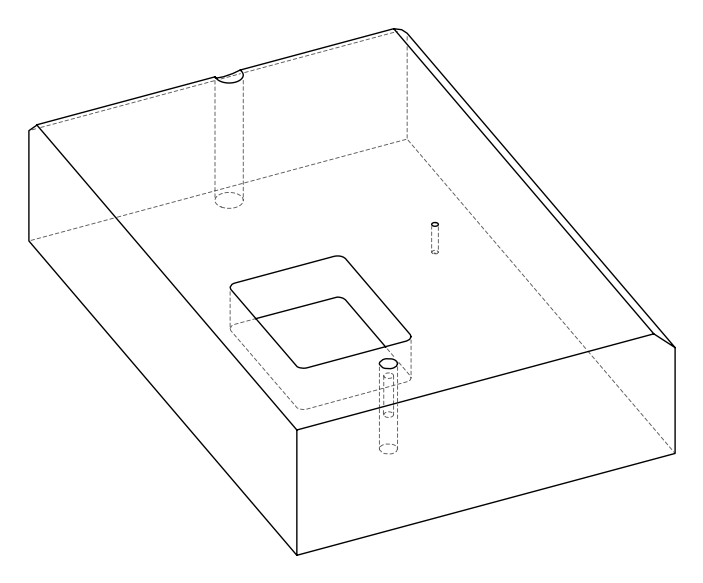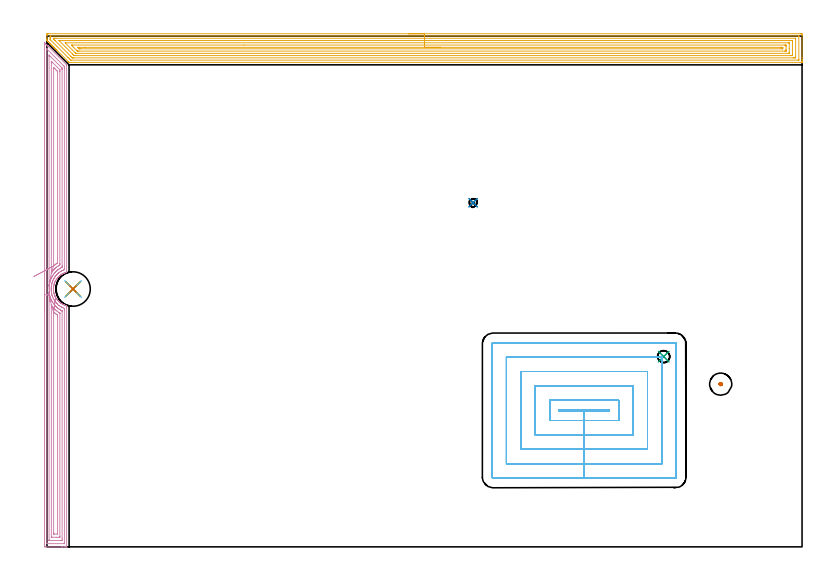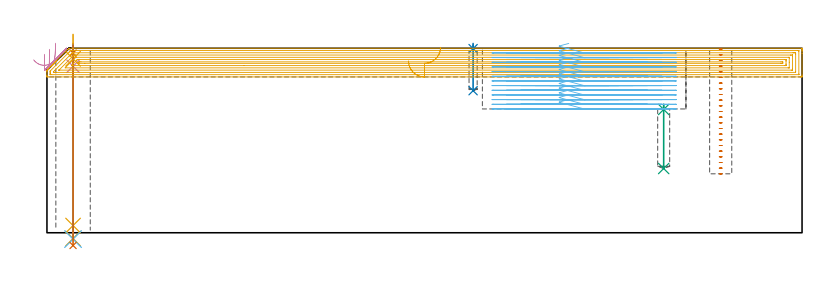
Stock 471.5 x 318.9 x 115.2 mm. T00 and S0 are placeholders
(PLAN: 13 operations, 8 tool changes, 79 min)
(1 SPOT_DRILL | STEP1HOLE | NXT0321_9005460120000 | 0.05 min | 182 mm3)
(2 SPOT_DRILL_1 | STEP1POCKET | NXT0321_9005460120000 | 0.03 min | 0 mm3)
(3 SPOT_DRILL_2 | STEP1POCKET_2 | NXT0321_9005460120000 | 0.04 min | 4148 mm3)
(4 DRILL_BLIND_HOLE_INTO_CENTER | STEP1HOLE | NXT0301_046 | 0.05 min | 359 mm3)
(5 GUN_DRILL_THROUGH_HOLE | STEP1HOLE | UGT0307_006 | 0.6 min | 6794 mm3)
(6 DRILL_TO_ENLARGE_THROUGH_HOLE | STEP1HOLE | NXT0301_102 | 0.49 min | 9089 mm3)
(7 DRILL_TO_ENLARGE_THROUGH_HOLE_1 | STEP1HOLE | UGT0301_052 | 0.5 min | 25328 mm3)
(8 DRILL_BLIND_HOLE_INTO_CENTER_1 | STEP1POCKET | NXT0301_022 | 0.12 min | 513 mm3)
(9 DRILL_BLIND_HOLE_INTO_CENTER_2 | STEP1POCKET_2 | NXT0301_046 | 0.17 min | 1609 mm3)
(10 AREA_MILL | FG_CHAMFER_SURFACE | UGT0205_001 | 12.61 min | 29882 mm3)
(11 AREA_MILL_1 | FG_CHAMFER_SURFACE_1 | UGT0205_001 | 26.35 min | 74317 mm3)
(12 MILL_RECTANGULAR_POCKET | POCKET_RECTANGULAR_STRAIGHT | NXT0201_011 | Follow Part, ap 3, ae 75% | 37.18 min | 459762 mm3)
(13 MILL_BLIND_HOLE_FROM_SOLID_MATERIAL | STEP1POCKET_1 | NXT0201_011 | Spiral | 0.8 min | 11705 mm3)
(TOOL NXT0321_9005460120000 | NC Spot Drill, 142deg, 12mm, Carbide, Uncoated | D12 PA142 FL30 Z2)
(TOOL NXT0301_046 | Carbide Drill 7.5mm [860.1-0750-038A1-MM 2214] | D7.5 PA140 FL53 Z2)
(TOOL UGT0307_006 | Gun Drill 9 mm | D9 PA130 FL24 Z1)
(TOOL NXT0301_102 | Carbide Drill 13.5mm [860.1-1350-108A1-MM 2214] | D13.5 PA140 FL123 Z2)
(TOOL UGT0301_052 | Twist Drill 21.5 mm | D21.5 PA118 FL150 Z2)
(TOOL NXT0301_022 | Carbide Drill 5.1mm [860.1-0510-015A1-MM 2214] | D5.1 PA140 FL28 Z2)
(TOOL UGT0205_001 | Chamfer Mill 20 x 3 x 45 deg. | D20 FL50 Z2)
(TOOL NXT0201_011 | ENDMILL 12mm [2P460-1200-NA 1630] | D12 FL38 Z6)
(OP 1 SPOT_DRILL)
G17 G21 G94 G90
T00 M6
G54
G17 G0 G90 X16.3 Y161. S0 M3
G43 Z125.2 H0
G94 G81 G98 Z112.2 F250. R118.2
G80
M5
M2
(OP 2 SPOT_DRILL_1)
G17 G21 G94 G90
T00 M6
G54
G17 G0 G90 X266.1 Y214.9 S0 M3
G43 Z125.2 H0
G94 G81 G98 Z114.98 F250. R118.2
G80
M5
M2
(OP 3 SPOT_DRILL_2)
G17 G21 G94 G90
T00 M6
G54
G17 G0 G90 X385.1 Y118.8 S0 M3
G43 Z125.2 H0
G94 G81 G98 Z76.977 F250. R80.3
G80
M5
M2
(OP 4 DRILL_BLIND_HOLE_INTO_CENTER)
G17 G21 G94 G90
T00 M6
G54
G17 G0 G90 X16.3 Y161. S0 M3
G43 Z125.2 H1
G94 G81 G98 Z103.95 F250. R117.2
G80
M5
M2
(OP 5 GUN_DRILL_THROUGH_HOLE)
G17 G21 G94 G90
T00 M6
G54
G17 G0 G90 X16.3 Y161. M8
G43 Z125.2 H0
Z123.813
S716 M3
G94 G1 Z108.602 F125. M26
G4 X.084
Z4.5 F250.
G4 X.084
Z-3.598 F125.
G4 X.084
M5
M9
G0 Z123.813
Z125.2
M2
(OP 6 DRILL_TO_ENLARGE_THROUGH_HOLE)
G17 G21 G94 G90
T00 M6
G54
G17 G0 G90 X16.3 Y161. S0 M3
G43 Z125.2 H1
G94 G73 G98 Z-3.957 F250. Q13.24 R117.2
G80
M5
M2
(OP 7 DRILL_TO_ENLARGE_THROUGH_HOLE_1)
G17 G21 G94 G90
T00 M6
G54
G17 G0 G90 X16.3 Y161. S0 M3
G43 Z125.2 H0
G94 G73 G98 Z-7.959 F250. Q20.527 R117.2
G80
M5
M2
(OP 8 DRILL_BLIND_HOLE_INTO_CENTER_1)
G17 G21 G94 G90
T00 M6
G54
G17 G0 G90 X266.1 Y214.9 S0 M3
G43 Z125.2 H1
G94 G81 G98 Z88.7 F250. R117.2
G80
M5
M2
(OP 9 DRILL_BLIND_HOLE_INTO_CENTER_2)
G17 G21 G94 G90
T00 M6
G54
G17 G0 G90 X385.1 Y118.8 S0 M3
G43 Z125.2 H1
G94 G81 G98 Z40.1 F250. R79.3
G80
M5
M2
(OP 10 AREA_MILL)
G17 G21 G94 G90
T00 M6
G54
G17 G0 G90 X-1.5 Y147.4 S1061 M3
G43 Z125.2 H0
Z111.4
G94 G1 Y147.438 Z110.528 F250.
Y147.552 Z109.663
Y147.741 Z108.812
Y148.003 Z107.98
Y148.337 Z107.174
Y148.74 Z106.4
Y149.208 Z105.664
Y149.74 Z104.972
Y150.329 Z104.329
Y150.972 Z103.74
Y151.664 Z103.208
Y152.4 Z102.74
Y153.174 Z102.337
Y153.98 Z102.003
Y154.812 Z101.741
Y155.663 Z101.552
Y156.528 Z101.438
Y157.4 Z101.4
X-1.499 Y314.778 Z101.399
X-1.495 Y314.783 Z101.403
X-1.481 Y314.778 Z101.417
X-1.338 Y314.638 Z101.561
X-0.881 Y314.182 Z102.017
X-0.717 Y314.02 Z102.177
X-0.561 Y313.862 Z102.337
X-0.434 Y313.735 Z102.464
X-0.28 Y313.583 Z102.615
X-0.133 Y313.434 Z102.764
X0.012 Y313.289 Z102.91
X0.157 Y313.146 Z103.052
X0.295 Y313.007 Z103.192
X0.459 Y312.842 Z103.357
X0.594 Y312.708 Z103.49
X0.722 Y312.579 Z103.62
X7.138 Y306.163 Z110.037
X12.072 Y301.229 Z114.971
X12.174 Y301.125 Z115.073
X12.296 Y300.995 Z115.189
X12.3 Y300.782 Z115.2
Y171.693
X12.297 Y171.465 Z115.189
X12.065 Y171.39 Z114.962
X11.532 Y171.239 Z114.431
X11.48 Y171.221 Z114.379
X11.35 Y171.178 Z114.249
X11.08 Y171.077 Z113.977
X10.904 Y171.012 Z113.801
X10.596 Y170.884 Z113.494
X10.475 Y170.834 Z113.375
X10.46 Y170.828 Z113.359
X10.013 Y170.617 Z112.911
X9.769 Y170.49 Z112.665
X9.57 Y170.388 Z112.47
X9.507 Y170.353 Z112.407
X9.493 Y170.346 Z112.393
X9.333 Y170.246 Z112.228
X9.191 Y170.161 Z112.09
X9.084 Y170.095 Z111.983
X9.024 Y170.056 Z111.923
X8.896 Y169.97 Z111.791
X8.775 Y169.891 Z111.674
X8.68 Y169.828 Z111.579
X8.583 Y169.758 Z111.482
X8.459 Y169.667 Z111.354
X8.318 Y169.566 Z111.217
X8.172 Y169.46 Z111.071
X8.162 Y169.453 Z111.061
X8.022 Y169.336 Z110.918
X7.811 Y169.162 Z110.71
X7.79 Y169.145 Z110.69
X7.585 Y168.96 Z110.484
X7.472 Y168.858 Z110.371
X7.218 Y168.614 Z110.117
X7.162 Y168.56 Z110.061
X6.901 Y168.282 Z109.799
X6.377 Y167.667 Z109.276
X6.011 Y167.18 Z108.909
X5.74 Y166.775 Z108.636
X5.546 Y166.45 Z108.442
X5.475 Y166.331 Z108.371
X5.254 Y165.934 Z108.153
X5.226 Y165.882 Z108.125
X5.147 Y165.722 Z108.047
X5.121 Y165.668 Z108.019
X5.023 Y165.44 Z107.919
X4.827 Y164.989 Z107.725
X4.752 Y164.794 Z107.652
X4.658 Y164.544 Z107.557
X4.512 Y164.096 Z107.411
X4.496 Y164.039 Z107.395
X4.39 Y163.651 Z107.287
X4.284 Y163.203 Z107.181
X4.231 Y162.949 Z107.129
X4.139 Y162.31 Z107.037
X4.091 Y161.864 Z106.99
X4.067 Y161.418 Z106.957
X4.064 Y161.209 Z106.947
X4.063 Y161.207 Z106.946
X4.062
X4.056 Y161.151
X4.055 Y161.09 Z106.949
X4.054 Y161.066
X4.053 Y160.971 Z106.948
X4.069 Y160.527 Z106.959
X4.089 Y160.161 Z106.988
X4.095 Y160.08 Z106.992
X4.104 Y159.988 Z107.003
X4.143 Y159.633 Z107.039
X4.184 Y159.341 Z107.081
X4.231 Y159.051 Z107.13
X4.295 Y158.74 Z107.194
X4.334 Y158.576 Z107.233
X4.403 Y158.293 Z107.3
X4.528 Y157.847 Z107.428
X4.672 Y157.416 Z107.571
X4.677 Y157.4 Z107.576
X4.846 Y156.953 Z107.742
X4.897 Y156.831 Z107.797
X4.963 Y156.677 Z107.862
X4.979 Y156.641 Z107.877
X5.041 Y156.507 Z107.938
X5.121 Y156.331 Z108.019
X5.25 Y156.072 Z108.15
X5.256 Y156.061 Z108.156
X5.269 Y156.037 Z108.169
X5.508 Y155.611 Z108.406
X5.775 Y155.168 Z108.672
X5.891 Y154.991 Z108.789
X6.011 Y154.817 Z108.909
X6.421 Y154.273 Z109.321
X6.656 Y153.992 Z109.554
X6.901 Y153.716 Z109.799
X7.221 Y153.382 Z110.119
X7.409 Y153.202 Z110.309
X7.502 Y153.114 Z110.401
X7.585 Y153.039 Z110.484
X7.791 Y152.856 Z110.689
X7.878 Y152.784 Z110.775
X8.022 Y152.667 Z110.919
X8.236 Y152.49 Z111.136
X8.459 Y152.325 Z111.355
X8.704 Y152.153 Z111.603
X8.896 Y152.03 Z111.791
X9.108 Y151.891 Z112.007
X9.12 Y151.883 Z112.02
X9.333 Y151.756 Z112.229
X9.595 Y151.597 Z112.493
X9.769 Y151.508 Z112.667
X10.025 Y151.377 Z112.924
X10.201 Y151.294 Z113.101
X10.46 Y151.172 Z113.359
X10.54 Y151.139 Z113.438
X10.643 Y151.096 Z113.539
X10.88 Y150.998 Z113.779
X10.903 Y150.988 Z113.802
X11.08 Y150.923 Z113.979
X11.35 Y150.824 Z114.249
X11.717 Y150.704 Z114.616
X11.978 Y150.631 Z114.877
X12.296 Y150.536 Z115.19
X12.3 Y149.806 Z115.2
Y0.171
X12.297 Y0.01 Z115.188
X12.246 Y0.005 Z115.137
X12.169 Y0.002 Z115.061
X12.035 Y0. Z114.935
X11.75 Z114.649
X11.08 Z113.975
X9.872 Z112.768
X9.333 Z112.227
X-1.108 Y0.001 Z101.789
X-1.154 Z101.743
X-1.493 Y0.01 Z101.404
X-1.497 Y0.268 Z101.402
X-1.499 Y0.618 Z101.401
X-1.5 Y0.971 Z101.4
Y157.4
X-0.086 Z102.814
X-0.085 Y310.609 Z102.815
X-0.083 Y310.813 Z102.817
X-0.079 Y310.912 Z102.821
X-0.078 Y310.917 Z102.822
X-0.063 Y310.906 Z102.837
X-0.033 Y310.88 Z102.867
X0.241 Y310.609 Z103.141
X10.579 Y300.269 Z113.479
X10.768 Y300.077 Z113.668
X10.861 Y299.977 Z113.761
X10.879 Y299.955 Z113.779
X10.881 Y299.934 Z113.781
X10.883 Y299.889 Z113.783
X10.886 Y299.194 Z113.786
Y298.995
Y173.927
X10.884 Y173.235 Z113.784
X10.881 Y173.134 Z113.781
X10.879 Y173.091 Z113.779
X10.772 Y173.033 Z113.672
X10.367 Y172.869 Z113.267
X10.206 Y172.8 Z113.106
X9.76 Y172.596 Z112.66
X9.333 Y172.388 Z112.233
X9.171 Y172.305 Z112.071
X8.869 Y172.14 Z111.769
X8.613 Y171.982 Z111.513
X8.459 Y171.883 Z111.359
X8.083 Y171.631 Z110.983
X7.585 Y171.282 Z110.485
X7.565 Y171.267 Z110.465
X7.538 Y171.247 Z110.438
X7.083 Y170.866 Z109.983
X6.711 Y170.538 Z109.611
X6.616 Y170.451 Z109.516
X6.515 Y170.353 Z109.415
X6.178 Y170.005 Z109.078
X5.837 Y169.624 Z108.737
X5.695 Y169.46 Z108.595
X5.363 Y169.051 Z108.263
X4.98 Y168.55 Z107.88
X4.963 Y168.524 Z107.863
X4.634 Y168.01 Z107.534
X4.431 Y167.673 Z107.331
X4.305 Y167.453 Z107.205
X4.089 Y167.062 Z106.989
X3.995 Y166.876 Z106.895
X3.951 Y166.78 Z106.851
X3.725 Y166.258 Z106.625
X3.569 Y165.887 Z106.469
X3.471 Y165.625 Z106.371
X3.239 Y164.969 Z106.139
X3.215 Y164.892 Z106.115
X3.051 Y164.268 Z105.951
X3.01 Y164.1 Z105.91
X2.887 Y163.543 Z105.787
X2.831 Y163.207 Z105.731
X2.768 Y162.771 Z105.668
X2.715 Y162.313 Z105.615
X2.684 Y161.963 Z105.584
X2.654 Y161.42 Z105.554
X2.644 Y161.11 Z105.544
X2.656 Y160.527 Z105.556
X2.685 Y159.984 Z105.585
X2.697 Y159.815 Z105.597
X2.716 Y159.633 Z105.616
X2.767 Y159.198 Z105.667
X2.837 Y158.74 Z105.737
X2.96 Y158.108 Z105.86
X3.023 Y157.847 Z105.923
X3.215 Y157.11 Z106.115
X3.263 Y156.953 Z106.163
X3.272 Y156.924 Z106.172
X3.288 Y156.879 Z106.188
X3.587 Y156.06 Z106.487
X3.868 Y155.393 Z106.768
X3.976 Y155.167 Z106.876
X4.089 Y154.945 Z106.989
X4.464 Y154.273 Z107.364
X4.654 Y153.958 Z107.554
X4.963 Y153.479 Z107.863
X5.032 Y153.38 Z107.932
X5.385 Y152.918 Z108.285
X5.731 Y152.487 Z108.631
X5.837 Y152.366 Z108.737
X6.203 Y151.971 Z109.103
X6.574 Y151.593 Z109.474
X6.711 Y151.467 Z109.611
X7.524 Y150.762 Z110.424
X7.585 Y150.715 Z110.485
X7.605 Y150.7 Z110.505
X8.109 Y150.349 Z111.009
X8.459 Y150.122 Z111.359
X8.968 Y149.807 Z111.868
X9.333 Y149.614 Z112.233
X9.712 Y149.419 Z112.612
X10.206 Y149.203 Z113.106
X10.879 Y148.913 Z113.779
X10.884 Y148.22 Z113.784
X10.885 Y148.02 Z113.785
Y2.604
X10.884 Y2.405 Z113.784
X10.88 Y2.058 Z113.78
X10.879 Y2.022 Z113.779
X10.838 Y2.01 Z113.738
X10.734 Y2.005 Z113.634
X10.601 Y2.001 Z113.501
X0.115 Y2. Z103.015
X-0.037 Y2.003 Z102.864
X-0.067 Y2.006 Z102.833
X-0.077 Y2.01 Z102.823
X-0.08 Y2.018 Z102.82
X-0.083 Y2.054 Z102.817
X-0.085 Y2.205 Z102.815
X-0.086 Y157.4 Z102.814
X1.328 Z104.228
X1.329 Y158.91 Z104.229
X1.333 Y159.017 Z104.233
X1.336 Y159.065 Z104.236
X1.347 Y158.999 Z104.247
X1.358 Y158.926 Z104.258
X1.37 Y158.84 Z104.27
X1.385 Y158.74 Z104.285
X1.467 Y158.208 Z104.367
X1.537 Y157.847 Z104.437
X1.556 Y157.756 Z104.456
X1.659 Y157.309 Z104.559
X1.749 Y156.953 Z104.649
X1.855 Y156.557 Z104.755
X2.004 Y156.06 Z104.904
X2.298 Y155.211 Z105.198
X2.314 Y155.167 Z105.214
X2.341 Y155.097 Z105.241
X2.701 Y154.273 Z105.601
X2.809 Y154.043 Z105.709
X3.071 Y153.527 Z105.971
X3.153 Y153.38 Z106.053
X3.215 Y153.271 Z106.115
X3.504 Y152.782 Z106.404
X3.69 Y152.487 Z106.59
X4.089 Y151.895 Z106.989
X4.317 Y151.593 Z107.217
X4.963 Y150.794 Z107.863
X5.045 Y150.7 Z107.945
X5.433 Y150.291 Z108.333
X5.837 Y149.882 Z108.737
X5.916 Y149.807 Z108.816
X6.711 Y149.131 Z109.611
X6.983 Y148.913 Z109.883
X7.585 Y148.489 Z110.485
X8.32 Y148.02 Z111.22
X8.459 Y147.94 Z111.359
X8.632 Y147.842 Z111.532
X9.333 Y147.488 Z112.233
X9.433 Y147.435 Z112.333
X9.46 Y147.42 Z112.36
X9.464 Y147.362 Z112.364
X9.468 Y147.268 Z112.368
X9.471 Y147.126 Z112.371
Y4.943
X9.469 Y4.191 Z112.369
X9.467 Y4.054 Z112.367
X9.465 Y4.012 Z112.365
X9.426 Y4.008 Z112.326
X9.333 Y4.005 Z112.233
X8.645 Y4. Z111.545
X8.459 Z111.359
X1.654 Z104.554
X1.467 Y4.002 Z104.367
X1.405 Y4.005 Z104.305
X1.356 Y4.01 Z104.256
X1.335 Y4.017 Z104.235
X1.334 Y4.05 Z104.234
X1.33 Y4.191 Z104.23
X1.329 Y4.333 Z104.229
X1.328 Y157.4 Z104.228
X2.747 Y150.959 Z105.647
X2.758 Y150.947 Z105.658
X2.813 Y150.872 Z105.713
X2.936 Y150.7 Z105.836
X3.215 Y150.312 Z106.115
X3.614 Y149.807 Z106.514
X4.089 Y149.224 Z106.989
X4.377 Y148.913 Z107.277
X4.963 Y148.312 Z107.863
X5.279 Y148.02 Z108.179
X5.837 Y147.542 Z108.737
X6.348 Y147.126 Z109.248
X6.711 Y146.871 Z109.611
X7.439 Y146.382 Z110.339
X8.037 Y146.011 Z110.937
X8.051 Y145.997 Z110.951
X8.053 Y145.976 Z110.953
X8.055 Y145.925 Z110.955
X8.057 Y145.822 Z110.957
Y6.389
X8.056 Y6.227 Z110.956
X8.053 Y6.099 Z110.953
X8.051 Y6.021 Z110.951
X8.01 Y6.01 Z110.91
X7.585 Y6.001 Z110.485
X7.563 Y6. Z110.463
X5.815 Z108.715
X3.193 Z106.093
X2.795 Y6.008 Z105.695
X2.751 Y6.01 Z105.651
X2.748 Y6.041 Z105.648
X2.745 Y6.091 Z105.645
X2.743 Y6.14 Z105.643
Y150.87
X2.745 Y150.928 Z105.645
X2.747 Y150.959 Z105.647
X4.171 Y146.632 Z107.071
X4.229 Y146.585 Z107.129
X4.287 Y146.534 Z107.187
X4.628 Y146.233 Z107.528
X4.963 Y145.952 Z107.863
X5.706 Y145.34 Z108.606
X5.837 Y145.244 Z108.737
X6.14 Y145.03 Z109.04
X6.429 Y144.837 Z109.329
X6.479 Y144.801 Z109.379
X6.636 Y144.685 Z109.536
X6.641 Y144.518 Z109.541
X6.642 Y144.446 Z109.542
X6.643 Y143.622 Z109.543
Y8.246
X6.641 Y8.04 Z109.541
X6.639 Y8.016 Z109.539
X6.637 Y8.011 Z109.537
X6.628 Y8.007 Z109.528
X6.572 Y8.003 Z109.472
X6.48 Y8. Z109.38
X4.732 Z107.632
X4.247 Y8.004 Z107.147
X4.195 Y8.007 Z107.095
X4.164 Y8.011 Z107.064
X4.162 Y8.047 Z107.062
X4.159 Y8.227 Z107.059
X4.157 Y8.589 Z107.057
Y8.658
Y146.163
X4.158 Y146.233 Z107.058
X4.164 Y146.578 Z107.064
X4.171 Y146.632 Z107.071
X4.287 Y147.483 Z107.225
X4.4 Y148.318 Z107.453
X4.51 Y149.129 Z107.753
X4.616 Y149.912 Z108.124
X4.717 Y150.66 Z108.562
X4.813 Y151.366 Z109.064
X4.902 Y152.027 Z109.627
X4.985 Y152.637 Z110.245
X5.06 Y153.191 Z110.915
X5.127 Y153.685 Z111.631
X5.185 Y154.115 Z112.388
X5.234 Y154.479 Z113.179
X5.274 Y154.772 Z114.
X5.304 Y154.994 Z114.843
X5.324 Y155.142 Z115.703
X5.334 Y155.215 Z116.572
Y155.213 Z117.444
X5.323 Y155.135 Z118.313
G0 X1.612 Y153.219 Z114.516
G1 Y153.232 Z113.644
X1.609 Y153.321 Z112.776
X1.605 Y153.485 Z111.919
X1.598 Y153.724 Z111.08
X1.589 Y154.034 Z110.265
X1.578 Y154.415 Z109.48
X1.565 Y154.862 Z108.731
X1.551 Y155.373 Z108.024
X1.534 Y155.944 Z107.365
X1.517 Y156.57 Z106.757
X1.497 Y157.246 Z106.206
X1.477 Y157.968 Z105.717
X1.455 Y158.73 Z105.292
X1.432 Y159.525 Z104.936
X1.409 Y160.349 Z104.65
X1.385 Y161.195 Z104.437
X1.36 Y162.056 Z104.298
X1.335 Y162.926 Z104.235
X1.329 Y163.207 Z104.229
Y306.284
X1.333 Y307.035 Z104.233
X1.334 Y307.043 Z104.234
X1.357 Y307.035 Z104.257
X1.467 Y306.93 Z104.367
X2.259 Y306.142 Z105.159
X8.459 Y299.942 Z111.359
X9.333 Y299.066 Z112.233
X9.401 Y298.995 Z112.301
X9.464 Y298.919 Z112.364
X9.467 Y298.858 Z112.367
X9.471 Y298.102 Z112.371
Y297.96
Y175.572
X9.467 Y174.82 Z112.367
X9.465 Y174.684 Z112.365
X9.45 Y174.576 Z112.35
X8.95 Y174.317 Z111.85
X8.459 Y174.06 Z111.359
X8.374 Y174.013 Z111.274
X8.225 Y173.927 Z111.125
X7.831 Y173.675 Z110.731
X7.585 Y173.512 Z110.485
X7.306 Y173.319 Z110.206
X6.904 Y173.033 Z109.804
X6.795 Y172.948 Z109.695
X6.711 Y172.879 Z109.611
X6.314 Y172.545 Z109.214
X5.837 Y172.123 Z108.737
X5.408 Y171.685 Z108.308
X5. Y171.247 Z107.9
X4.982 Y171.227 Z107.882
X4.963 Y171.204 Z107.863
X4.584 Y170.741 Z107.484
X4.273 Y170.353 Z107.173
X4.193 Y170.248 Z107.093
X4.089 Y170.105 Z106.989
X3.83 Y169.725 Z106.73
X3.655 Y169.46 Z106.555
X3.484 Y169.185 Z106.384
X3.215 Y168.736 Z106.115
X3.155 Y168.629 Z106.055
X3.121 Y168.567 Z106.021
X2.852 Y168.044 Z105.752
X2.68 Y167.673 Z105.58
X2.574 Y167.435 Z105.474
X2.341 Y166.894 Z105.241
X2.309 Y166.813 Z105.209
X2.297 Y166.78 Z105.197
X2.08 Y166.154 Z104.98
X1.989 Y165.887 Z104.889
X1.866 Y165.479 Z104.766
X1.733 Y164.993 Z104.633
X1.68 Y164.776 Z104.58
X1.524 Y164.1 Z104.424
X1.514 Y164.052 Z104.414
X1.467 Y163.784 Z104.367
X1.366 Y163.108 Z104.266
X1.335 Y162.926 Z104.235
X2.75 Y171.048 Z105.65
X2.748 Y171.077 Z105.648
X2.744 Y171.181 Z105.644
X2.743 Y171.73 Z105.643
Y302.158
X2.745 Y302.569 Z105.645
X2.749 Y303.045 Z105.649
X2.759 Y303.181 Z105.659
X3.053 Y302.894 Z105.953
X3.215 Y302.735 Z106.115
X7.849 Y298.102 Z110.749
X7.939 Y298.008 Z110.839
X8.011 Y297.931 Z110.911
X8.05 Y297.885 Z110.95
X8.052 Y297.859 Z110.952
X8.055 Y297.621 Z110.955
X8.057 Y297.208 Z110.957
Y296.725
Y177.018
X8.055 Y176.607 Z110.955
X8.051 Y176.13 Z110.951
X8.038 Y175.987 Z110.938
X7.922 Y175.917 Z110.822
X7.585 Y175.715 Z110.485
X7.052 Y175.365 Z109.952
X6.711 Y175.135 Z109.611
X6.528 Y175.007 Z109.428
X6.27 Y174.82 Z109.17
X6.026 Y174.627 Z108.926
X5.837 Y174.472 Z108.737
X5.546 Y174.224 Z108.446
X5.207 Y173.927 Z108.107
X5.08 Y173.808 Z107.98
X4.963 Y173.694 Z107.863
X4.637 Y173.363 Z107.537
X4.323 Y173.033 Z107.223
X4.211 Y172.909 Z107.111
X4.089 Y172.771 Z106.989
X3.804 Y172.432 Z106.704
X3.563 Y172.14 Z106.463
X3.409 Y171.943 Z106.309
X3.215 Y171.689 Z106.115
X3.031 Y171.435 Z105.931
X2.807 Y171.121 Z105.707
X2.75 Y171.048 Z105.65
X4.164 Y175.364 Z107.064
X4.157 Y175.714 Z107.057
Y298.925
X4.158 Y298.995 Z107.058
X4.164 Y299.301 Z107.064
X4.263 Y299.227 Z107.163
X4.503 Y298.995 Z107.403
X4.963 Y298.538 Z107.863
X5.4 Y298.102 Z108.3
X5.837 Y297.665 Z108.737
X6.292 Y297.208 Z109.192
X6.448 Y297.048 Z109.348
X6.573 Y296.917 Z109.473
X6.636 Y296.843 Z109.536
X6.643 Y296.315 Z109.543
Y177.5
X6.641 Y177.397 Z109.541
X6.639 Y177.347 Z109.539
X6.637 Y177.325 Z109.537
X6.623 Y177.307 Z109.523
X5.752 Y176.694 Z108.652
X5.633 Y176.607 Z108.533
X5.257 Y176.306 Z108.157
X4.963 Y176.065 Z107.863
X4.775 Y175.905 Z107.675
X4.556 Y175.714 Z107.456
X4.195 Y175.386 Z107.095
X4.174 Y175.369 Z107.074
X4.164 Y175.364 Z107.064
X3.564 Y175.047 Z106.515
X2.925 Y174.708 Z106.028
X2.251 Y174.351 Z105.605
X1.546 Y173.978 Z105.251
X0.817 Y173.592 Z104.967
X0.069 Y173.196 Z104.757
X-0.693 Y172.793 Z104.621
X-1.462 Y172.385 Z104.56
X-2.233 Y171.977 Z104.576
X-3. Y171.571 Z104.668
X-3.756 Y171.171 Z104.835
X-4.497 Y170.778 Z105.075
X-5.217 Y170.397 Z105.389
X-5.91 Y170.03 Z105.771
X-6.57 Y169.681 Z106.221
X-7.194 Y169.35 Z106.734
X-7.775 Y169.043 Z107.307
X-8.311 Y168.759 Z107.935
G0 Z125.2
M5
M2
(OP 11 AREA_MILL_1)
G17 G21 G94 G90
T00 M6
G54
G17 G0 G90 X225.75 Y320.4 S1061 M3
G43 Z125.2 H0
Z107.3
G94 G1 X225.788 Z106.428 F250.
X225.902 Z105.564
X226.091 Z104.712
X226.353 Z103.88
X226.687 Z103.074
X227.09 Z102.3
X227.559 Z101.564
X228.09 Z100.872
X228.679 Z100.229
X229.322 Z99.64
X230.014 Z99.109
X230.75 Z98.64
X231.524 Z98.237
X232.33 Z97.903
X233.162 Z97.641
X234.014 Z97.452
X234.878 Z97.338
X235.75 Z97.3
X470.343
X470.873 Y320.398 Z97.302
X471.397 Y320.394 Z97.304
X471.492 Y320.392 Z97.306
X471.496 Y319.874 Z97.823
X471.5 Y319.252 Z98.445
Y305.686 Z112.009
Y304.27 Z113.426
Y303.912 Z113.783
Y303.198 Z114.502
Y302.924 Z114.776
Y302.533 Z115.158
X471.491 Y302.503 Z115.188
X471.32 Y302.5 Z115.2
X14.037
X13.805 Y302.504 Z115.189
X13.716 Y302.583 Z115.115
X13.575 Y302.724 Z114.975
X13.494 Y302.806 Z114.893
X13.143 Y303.155 Z114.542
X6.178 Y310.12 Z107.576
X6.073 Y310.227 Z107.472
X5.991 Y310.309 Z107.391
X5.883 Y310.415 Z107.281
X5.779 Y310.52 Z107.179
X5.693 Y310.607 Z107.093
X5.587 Y310.711 Z106.985
X5.486 Y310.814 Z106.886
X5.395 Y310.905 Z106.795
X5.292 Y311.007 Z106.689
X5.193 Y311.107 Z106.593
X5.097 Y311.203 Z106.497
X4.996 Y311.302 Z106.394
X4.9 Y311.4 Z106.299
X4.799 Y311.501 Z106.199
X4.701 Y311.598 Z106.098
X4.607 Y311.693 Z106.006
X4.501 Y311.799 Z105.901
X4.405 Y311.893 Z105.803
X4.313 Y311.987 Z105.713
X4.203 Y312.097 Z105.603
X4.109 Y312.189 Z105.507
X4.02 Y312.28 Z105.42
X3.905 Y312.395 Z105.305
X3.814 Y312.485 Z105.212
X3.727 Y312.573 Z105.126
X3.607 Y312.693 Z105.007
X3.518 Y312.78 Z104.916
X3.309 Y312.991 Z104.709
X3.266 Y313.034 Z104.666
X2.632 Y313.667 Z104.029
X2.401 Y313.899 Z103.801
X1.745 Y314.554 Z103.143
X1.535 Y314.765 Z102.935
X0.858 Y315.44 Z102.256
X0.67 Y315.631 Z102.069
X0.627 Y315.673 Z102.027
X0.151 Y316.148 Z101.551
X0.031 Y316.272 Z101.426
X0.007 Y316.305 Z101.393
X0. Y316.327 Z101.372
Y316.678 Z101.019
Y317.214 Z100.48
Y319.345 Z98.352
X0.004 Y319.874 Z97.821
X0.009 Y320.391 Z97.305
X0.104 Y320.393 Z97.303
X0.627 Y320.4 Z97.3
X235.75
Y318.986 Z98.714
X469.308 Y318.985 Z98.715
X469.419 Y318.983 Z98.717
X469.473 Y318.98 Z98.72
X469.49 Y318.977 Z98.723
X469.492 Y318.959 Z98.741
X469.496 Y318.843 Z98.857
X469.5 Y318.576 Z99.124
X469.499 Y304.389 Z113.311
X469.492 Y303.976 Z113.724
X469.49 Y303.926 Z113.774
X469.473 Y303.921 Z113.779
X469.419 Y303.918 Z113.782
X469.308 Y303.916 Z113.784
X469.085 Y303.914 Z113.786
X14.931 Y303.915 Z113.785
X14.929
X14.037 Y304.718 Z112.982
X13.953 Y304.799 Z112.901
X13.143 Y305.606 Z112.094
X2.195 Y316.556 Z101.144
X2.086 Y316.667 Z101.033
X2.034 Y316.723 Z100.977
X2.011 Y316.751 Z100.949
X2.009 Y316.802 Z100.898
X2.003 Y317.214 Z100.486
X2. Y317.625 Z100.075
Y318.101 Z99.599
X2.001 Y318.511 Z99.189
X2.008 Y318.924 Z98.776
X2.01 Y318.974 Z98.726
X2.027 Y318.979 Z98.721
X2.081 Y318.982 Z98.718
X2.192 Y318.984 Z98.716
X2.415 Y318.986 Z98.714
X235.75
Y317.572 Z100.128
X467.417 Y317.571 Z100.129
X467.461 Y317.57 Z100.13
X467.484 Y317.568 Z100.132
X467.489 Y317.566 Z100.134
X467.492 Y317.549 Z100.151
X467.497 Y317.415 Z100.285
X467.499 Y317.214 Z100.486
X467.5 Y317.012 Z100.688
Y306.372 Z111.328
X467.495 Y305.686 Z112.014
X467.491 Y305.493 Z112.207
X467.468 Y305.335 Z112.365
X467.297 Y305.333 Z112.367
X466.762 Y305.33 Z112.37
X466.403 Y305.329 Z112.371
X465.869 Y305.328 Z112.372
X16.719 Y305.329 Z112.371
X16.184 Y305.33 Z112.37
X16.006 Y305.333 Z112.367
X15.92 Y305.335 Z112.365
X15.825 Y305.404 Z112.296
X15.525 Y305.686 Z112.014
X14.931 Y306.269 Z111.431
X5.097 Y316.102 Z101.598
X4.873 Y316.327 Z101.373
X4.203 Y317.006 Z100.694
X4.01 Y317.214 Z100.486
X4.009 Y317.407 Z100.293
X4.032 Y317.565 Z100.135
X4.203 Y317.567 Z100.133
X4.738 Y317.57 Z100.13
X5.097 Y317.571 Z100.129
X5.631 Y317.572 Z100.128
X235.75
Y316.157 Z101.543
X464.786
X465.39 Y316.153 Z101.547
X465.455 Y316.15 Z101.55
X465.49 Y316.146 Z101.554
X465.492 Y316.098 Z101.602
X465.496 Y315.882 Z101.818
X465.5 Y315.449 Z102.251
Y307.468 Z110.232
X465.496 Y307.021 Z110.679
X465.492 Y306.801 Z110.899
X465.49 Y306.753 Z110.947
X465.44 Y306.749 Z110.951
X465.334 Y306.746 Z110.954
X464.615 Y306.743 Z110.957
X464.444
X17.613
X17.44 Y306.744 Z110.956
X17.081 Y306.75 Z110.95
X16.903 Y306.757 Z110.943
X16.719 Y306.934 Z110.766
X16.19 Y307.46 Z110.24
X15.825 Y307.823 Z109.877
X7.779 Y315.87 Z101.83
X7.562 Y316.093 Z101.607
X7.518 Y316.143 Z101.557
X7.512 Y316.151 Z101.549
X7.524 Y316.153 Z101.547
X7.574 Y316.155 Z101.545
X7.779 Y316.157 Z101.543
X7.95
X235.75
Y314.743 Z102.957
X462.827
X463.018 Y314.742 Z102.958
X463.4 Y314.737 Z102.963
X463.491 Y314.734 Z102.966
X463.495 Y314.707 Z102.993
X463.499 Y314.649 Z103.051
X463.5 Y311.226 Z106.474
Y308.565 Z109.135
X463.498 Y308.346 Z109.354
X463.494 Y308.18 Z109.52
X463.491 Y308.165 Z109.535
X463.437 Y308.161 Z109.539
X463.336 Y308.158 Z109.542
X463.209 Y308.157 Z109.543
X463.018
X18.507
X18.316 Y308.159 Z109.541
X17.945 Y308.166 Z109.534
X17.755 Y308.346 Z109.354
X17.613 Y308.485 Z109.215
X11.355 Y314.743 Z102.957
X235.75
Y313.329 Z104.371
X460.486 Y313.328 Z104.372
X461.039 Y313.325 Z104.375
X461.387 Y313.322 Z104.378
X461.49 Y313.312 Z104.388
X461.496 Y313.213 Z104.487
X461.499 Y312.78 Z104.92
X461.5 Y312.323 Z105.377
Y310.549 Z107.151
X461.499 Y310.12 Z107.58
X461.496 Y309.666 Z108.034
X461.49 Y309.598 Z108.102
X461.481 Y309.578 Z108.122
X461.453 Y309.576 Z108.124
X461.315 Y309.573 Z108.127
X461.039 Y309.572 Z108.128
X460.698 Y309.571 Z108.129
X19.954
X19.401 Y309.573 Z108.127
X19.056 Y309.576 Z108.124
X18.997 Y309.578 Z108.122
X18.761 Y309.798 Z107.902
X18.59 Y309.96 Z107.74
X18.507 Y310.041 Z107.659
X18.428 Y310.12 Z107.58
X16.654 Y311.893 Z105.807
X15.825 Y312.724 Z104.976
X15.772 Y312.78 Z104.92
X15.279 Y313.322 Z104.378
X15.825 Y313.326 Z104.374
X16.167 Y313.328 Z104.372
X122.988 Y313.329 Z104.371
X235.75
Y311.915 Z105.785
X458.335
X459.23 Y311.914 Z105.786
X459.251 Y311.913 Z105.787
X459.49 Y311.893 Z105.807
X459.495 Y311.651 Z106.049
X459.49 Y311.007 Z106.693
X459.27 Y310.987 Z106.713
X459.251
X458.378 Y310.985 Z106.715
X21.211
X20.316 Y310.986 Z106.714
X20.295 Y310.987 Z106.713
X20.003 Y311.007 Z106.693
X19.401 Y311.602 Z106.098
X19.116 Y311.893 Z105.807
X19.381 Y311.913 Z105.787
X19.401 Y311.914 Z105.786
X20.274 Y311.915 Z105.785
X23.641
X235.75
X236.622 Z105.823
X237.487 Z105.937
X238.338 Z106.126
X239.17 Z106.388
X239.976 Z106.722
X240.75 Z107.125
X241.486 Z107.594
X242.178 Z108.125
X242.821 Z108.714
X243.41 Z109.357
X243.942 Z110.05
X244.41 Z110.785
X244.813 Z111.559
X245.147 Z112.365
X245.409 Z113.197
X245.598 Z114.049
X245.712 Z114.914
X245.75 Z115.785
G0 Z125.2
M5
M2
(OP 12 MILL_RECTANGULAR_POCKET)
G17 G21 G94 G90
T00 M6
G54
G17 G0 G90 X325.826 Y85.5 S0 M3
G43 Z125.2 H1
Z118.2
G94 G1 X319.9 Z116.612 F250.
Y84.9 Z116.451
X335.45 Z112.285
X351. F500.
Y85.5
X319.9
Y84.9
X335.45
Y78.9
X357.
Y91.5
X313.9
Y78.9
X335.45
Y69.9
X366.
Y100.5
X304.9
Y69.9
X335.45
Y60.9
X375.
Y109.5
X295.9
Y60.9
X335.45
Y51.9
X384.
Y118.5
X286.9
Y51.9
X335.45
Y42.9
X392.3
G3 X393. Y43.6 R0.7
G1 Y126.8
G3 X392.3 Y127.5 R0.7
G1 X278.6
G3 X277.9 Y126.8 R0.7
G1 Y43.6
G3 X278.6 Y42.9 R0.7
G1 X335.45
X336.45
G0 X325.826 Y85.5 Z115.285
G1 X319.9 Z113.697 F250.
Y84.9 Z113.536
X335.45 Z109.369
X351. F500.
Y85.5
X319.9
Y84.9
X335.45
Y78.9
X357.
Y91.5
X313.9
Y78.9
X335.45
Y69.9
X366.
Y100.5
X304.9
Y69.9
X335.45
Y60.9
X375.
Y109.5
X295.9
Y60.9
X335.45
Y51.9
X384.
Y118.5
X286.9
Y51.9
X335.45
Y42.9
X392.3
G3 X393. Y43.6 R0.7
G1 Y126.8
G3 X392.3 Y127.5 R0.7
G1 X278.6
G3 X277.9 Y126.8 R0.7
G1 Y43.6
G3 X278.6 Y42.9 R0.7
G1 X335.45
X336.45
G0 X325.826 Y85.5 Z112.369
G1 X319.9 Z110.781 F250.
Y84.9 Z110.62
X335.45 Z106.454
X351. F500.
Y85.5
X319.9
Y84.9
X335.45
Y78.9
X357.
Y91.5
X313.9
Y78.9
X335.45
Y69.9
X366.
Y100.5
X304.9
Y69.9
X335.45
Y60.9
X375.
Y109.5
X295.9
Y60.9
X335.45
Y51.9
X384.
Y118.5
X286.9
Y51.9
X335.45
Y42.9
X392.3
G3 X393. Y43.6 R0.7
G1 Y126.8
G3 X392.3 Y127.5 R0.7
G1 X278.6
G3 X277.9 Y126.8 R0.7
G1 Y43.6
G3 X278.6 Y42.9 R0.7
G1 X335.45
X336.45
G0 X325.826 Y85.5 Z109.454
G1 X319.9 Z107.866 F250.
Y84.9 Z107.705
X335.45 Z103.538
X351. F500.
Y85.5
X319.9
Y84.9
X335.45
Y78.9
X357.
Y91.5
X313.9
Y78.9
X335.45
Y69.9
X366.
Y100.5
X304.9
Y69.9
X335.45
Y60.9
X375.
Y109.5
X295.9
Y60.9
X335.45
Y51.9
X384.
Y118.5
X286.9
Y51.9
X335.45
Y42.9
X392.3
G3 X393. Y43.6 R0.7
G1 Y126.8
G3 X392.3 Y127.5 R0.7
G1 X278.6
G3 X277.9 Y126.8 R0.7
G1 Y43.6
G3 X278.6 Y42.9 R0.7
G1 X335.45
X336.45
G0 X325.826 Y85.5 Z106.538
G1 X319.9 Z104.95 F250.
Y84.9 Z104.79
X335.45 Z100.623
X351. F500.
Y85.5
X319.9
Y84.9
X335.45
Y78.9
X357.
Y91.5
X313.9
Y78.9
X335.45
Y69.9
X366.
Y100.5
X304.9
Y69.9
X335.45
Y60.9
X375.
Y109.5
X295.9
Y60.9
X335.45
Y51.9
X384.
Y118.5
X286.9
Y51.9
X335.45
Y42.9
X392.3
G3 X393. Y43.6 R0.7
G1 Y126.8
G3 X392.3 Y127.5 R0.7
G1 X278.6
G3 X277.9 Y126.8 R0.7
G1 Y43.6
G3 X278.6 Y42.9 R0.7
G1 X335.45
X336.45
G0 X325.826 Y85.5 Z103.623
G1 X319.9 Z102.035 F250.
Y84.9 Z101.874
X335.45 Z97.708
X351. F500.
Y85.5
X319.9
Y84.9
X335.45
Y78.9
X357.
Y91.5
X313.9
Y78.9
X335.45
Y69.9
X366.
Y100.5
X304.9
Y69.9
X335.45
Y60.9
X375.
Y109.5
X295.9
Y60.9
X335.45
Y51.9
X384.
Y118.5
X286.9
Y51.9
X335.45
Y42.9
X392.3
G3 X393. Y43.6 R0.7
G1 Y126.8
G3 X392.3 Y127.5 R0.7
G1 X278.6
G3 X277.9 Y126.8 R0.7
G1 Y43.6
G3 X278.6 Y42.9 R0.7
G1 X335.45
X336.45
G0 X325.826 Y85.5 Z100.708
G1 X319.9 Z99.12 F250.
Y84.9 Z98.959
X335.45 Z94.792
X351. F500.
Y85.5
X319.9
Y84.9
X335.45
Y78.9
X357.
Y91.5
X313.9
Y78.9
X335.45
Y69.9
X366.
Y100.5
X304.9
Y69.9
X335.45
Y60.9
X375.
Y109.5
X295.9
Y60.9
X335.45
Y51.9
X384.
Y118.5
X286.9
Y51.9
X335.45
Y42.9
X392.3
G3 X393. Y43.6 R0.7
G1 Y126.8
G3 X392.3 Y127.5 R0.7
G1 X278.6
G3 X277.9 Y126.8 R0.7
G1 Y43.6
G3 X278.6 Y42.9 R0.7
G1 X335.45
X336.45
G0 X325.826 Y85.5 Z97.792
G1 X319.9 Z96.204 F250.
Y84.9 Z96.043
X335.45 Z91.877
X351. F500.
Y85.5
X319.9
Y84.9
X335.45
Y78.9
X357.
Y91.5
X313.9
Y78.9
X335.45
Y69.9
X366.
Y100.5
X304.9
Y69.9
X335.45
Y60.9
X375.
Y109.5
X295.9
Y60.9
X335.45
Y51.9
X384.
Y118.5
X286.9
Y51.9
X335.45
Y42.9
X392.3
G3 X393. Y43.6 R0.7
G1 Y126.8
G3 X392.3 Y127.5 R0.7
G1 X278.6
G3 X277.9 Y126.8 R0.7
G1 Y43.6
G3 X278.6 Y42.9 R0.7
G1 X335.45
X336.45
G0 X325.826 Y85.5 Z94.877
G1 X319.9 Z93.289 F250.
Y84.9 Z93.128
X335.45 Z88.962
X351. F500.
Y85.5
X319.9
Y84.9
X335.45
Y78.9
X357.
Y91.5
X313.9
Y78.9
X335.45
Y69.9
X366.
Y100.5
X304.9
Y69.9
X335.45
Y60.9
X375.
Y109.5
X295.9
Y60.9
X335.45
Y51.9
X384.
Y118.5
X286.9
Y51.9
X335.45
Y42.9
X392.3
G3 X393. Y43.6 R0.7
G1 Y126.8
G3 X392.3 Y127.5 R0.7
G1 X278.6
G3 X277.9 Y126.8 R0.7
G1 Y43.6
G3 X278.6 Y42.9 R0.7
G1 X335.45
X336.45
G0 X325.826 Y85.5 Z91.962
G1 X319.9 Z90.374 F250.
Y84.9 Z90.213
X335.45 Z86.046
X351. F500.
Y85.5
X319.9
Y84.9
X335.45
Y78.9
X357.
Y91.5
X313.9
Y78.9
X335.45
Y69.9
X366.
Y100.5
X304.9
Y69.9
X335.45
Y60.9
X375.
Y109.5
X295.9
Y60.9
X335.45
Y51.9
X384.
Y118.5
X286.9
Y51.9
X335.45
Y42.9
X392.3
G3 X393. Y43.6 R0.7
G1 Y126.8
G3 X392.3 Y127.5 R0.7
G1 X278.6
G3 X277.9 Y126.8 R0.7
G1 Y43.6
G3 X278.6 Y42.9 R0.7
G1 X335.45
X336.45
G0 X325.826 Y85.5 Z89.046
G1 X319.9 Z87.458 F250.
Y84.9 Z87.297
X335.45 Z83.131
X351. F500.
Y85.5
X319.9
Y84.9
X335.45
Y78.9
X357.
Y91.5
X313.9
Y78.9
X335.45
Y69.9
X366.
Y100.5
X304.9
Y69.9
X335.45
Y60.9
X375.
Y109.5
X295.9
Y60.9
X335.45
Y51.9
X384.
Y118.5
X286.9
Y51.9
X335.45
Y42.9
X392.3
G3 X393. Y43.6 R0.7
G1 Y126.8
G3 X392.3 Y127.5 R0.7
G1 X278.6
G3 X277.9 Y126.8 R0.7
G1 Y43.6
G3 X278.6 Y42.9 R0.7
G1 X335.45
X336.45
G0 X325.826 Y85.5 Z86.131
G1 X319.9 Z84.543 F250.
Y84.9 Z84.382
X335.45 Z80.215
X351. F500.
Y85.5
X319.9
Y84.9
X335.45
Y78.9
X357.
Y91.5
X313.9
Y78.9
X335.45
Y69.9
X366.
Y100.5
X304.9
Y69.9
X335.45
Y60.9
X375.
Y109.5
X295.9
Y60.9
X335.45
Y51.9
X384.
Y118.5
X286.9
Y51.9
X335.45
Y42.9
X392.3
G3 X393. Y43.6 R0.7
G1 Y126.8
G3 X392.3 Y127.5 R0.7
G1 X278.6
G3 X277.9 Y126.8 R0.7
G1 Y43.6
G3 X278.6 Y42.9 R0.7
G1 X335.45
X336.45
G0 X325.826 Y85.5 Z83.215
G1 X319.9 Z81.627 F250.
Y84.9 Z81.467
X335.45 Z77.3
X351. F500.
Y85.5
X319.9
Y84.9
X335.45
Y78.9
X357.
Y91.5
X313.9
Y78.9
X335.45
Y69.9
X366.
Y100.5
X304.9
Y69.9
X335.45
Y60.9
X375.
Y109.5
X295.9
Y60.9
X335.45
Y51.9
X384.
Y118.5
X286.9
Y51.9
X335.45
Y42.9
X392.3
G3 X393. Y43.6 R0.7
G1 Y126.8
G3 X392.3 Y127.5 R0.7
G1 X278.6
G3 X277.9 Y126.8 R0.7
G1 Y43.6
G3 X278.6 Y42.9 R0.7
G1 X335.45
X336.45
G0 Z125.2
M5
M2
(OP 13 MILL_BLIND_HOLE_FROM_SOLID_MATERIAL)
G17 G21 G94 G90
T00 M6
G54
G17 G0 G90 X420.7 Y101.6 S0 M3
G43 Z125.2 H1
Z114.661
G94 G3 X421.15 Y102.05 R0.45 F250.
X420.7 Y102.5 R0.45
X419.8 Y101.6 R0.9
X420.7 Y102.5 R-0.9
X420.25 Y102.05 R0.45
X420.7 Y101.6 R0.45
G0 Z111.122
G3 X421.15 Y102.05 R0.45
X420.7 Y102.5 R0.45
X419.8 Y101.6 R0.9
X420.7 Y102.5 R-0.9
X420.25 Y102.05 R0.45
X420.7 Y101.6 R0.45
G0 Z107.583
G3 X421.15 Y102.05 R0.45
X420.7 Y102.5 R0.45
X419.8 Y101.6 R0.9
X420.7 Y102.5 R-0.9
X420.25 Y102.05 R0.45
X420.7 Y101.6 R0.45
G0 Z104.043
G3 X421.15 Y102.05 R0.45
X420.7 Y102.5 R0.45
X419.8 Y101.6 R0.9
X420.7 Y102.5 R-0.9
X420.25 Y102.05 R0.45
X420.7 Y101.6 R0.45
G0 Z100.504
G3 X421.15 Y102.05 R0.45
X420.7 Y102.5 R0.45
X419.8 Y101.6 R0.9
X420.7 Y102.5 R-0.9
X420.25 Y102.05 R0.45
X420.7 Y101.6 R0.45
G0 Z96.965
G3 X421.15 Y102.05 R0.45
X420.7 Y102.5 R0.45
X419.8 Y101.6 R0.9
X420.7 Y102.5 R-0.9
X420.25 Y102.05 R0.45
X420.7 Y101.6 R0.45
G0 Z93.426
G3 X421.15 Y102.05 R0.45
X420.7 Y102.5 R0.45
X419.8 Y101.6 R0.9
X420.7 Y102.5 R-0.9
X420.25 Y102.05 R0.45
X420.7 Y101.6 R0.45
G0 Z89.887
G3 X421.15 Y102.05 R0.45
X420.7 Y102.5 R0.45
X419.8 Y101.6 R0.9
X420.7 Y102.5 R-0.9
X420.25 Y102.05 R0.45
X420.7 Y101.6 R0.45
G0 Z86.348
G3 X421.15 Y102.05 R0.45
X420.7 Y102.5 R0.45
X419.8 Y101.6 R0.9
X420.7 Y102.5 R-0.9
X420.25 Y102.05 R0.45
X420.7 Y101.6 R0.45
G0 Z82.809
G3 X421.15 Y102.05 R0.45
X420.7 Y102.5 R0.45
X419.8 Y101.6 R0.9
X420.7 Y102.5 R-0.9
X420.25 Y102.05 R0.45
X420.7 Y101.6 R0.45
G0 Z79.27
G3 X421.15 Y102.05 R0.45
X420.7 Y102.5 R0.45
X419.8 Y101.6 R0.9
X420.7 Y102.5 R-0.9
X420.25 Y102.05 R0.45
X420.7 Y101.6 R0.45
G0 Z75.73
G3 X421.15 Y102.05 R0.45
X420.7 Y102.5 R0.45
X419.8 Y101.6 R0.9
X420.7 Y102.5 R-0.9
X420.25 Y102.05 R0.45
X420.7 Y101.6 R0.45
G0 Z72.191
G3 X421.15 Y102.05 R0.45
X420.7 Y102.5 R0.45
X419.8 Y101.6 R0.9
X420.7 Y102.5 R-0.9
X420.25 Y102.05 R0.45
X420.7 Y101.6 R0.45
G0 Z68.652
G3 X421.15 Y102.05 R0.45
X420.7 Y102.5 R0.45
X419.8 Y101.6 R0.9
X420.7 Y102.5 R-0.9
X420.25 Y102.05 R0.45
X420.7 Y101.6 R0.45
G0 Z65.113
G3 X421.15 Y102.05 R0.45
X420.7 Y102.5 R0.45
X419.8 Y101.6 R0.9
X420.7 Y102.5 R-0.9
X420.25 Y102.05 R0.45
X420.7 Y101.6 R0.45
G0 Z61.574
G3 X421.15 Y102.05 R0.45
X420.7 Y102.5 R0.45
X419.8 Y101.6 R0.9
X420.7 Y102.5 R-0.9
X420.25 Y102.05 R0.45
X420.7 Y101.6 R0.45
G0 Z58.035
G3 X421.15 Y102.05 R0.45
X420.7 Y102.5 R0.45
X419.8 Y101.6 R0.9
X420.7 Y102.5 R-0.9
X420.25 Y102.05 R0.45
X420.7 Y101.6 R0.45
G0 Z54.496
G3 X421.15 Y102.05 R0.45
X420.7 Y102.5 R0.45
X419.8 Y101.6 R0.9
X420.7 Y102.5 R-0.9
X420.25 Y102.05 R0.45
X420.7 Y101.6 R0.45
G0 Z50.957
G3 X421.15 Y102.05 R0.45
X420.7 Y102.5 R0.45
X419.8 Y101.6 R0.9
X420.7 Y102.5 R-0.9
X420.25 Y102.05 R0.45
X420.7 Y101.6 R0.45
G0 Z47.417
G3 X421.15 Y102.05 R0.45
X420.7 Y102.5 R0.45
X419.8 Y101.6 R0.9
X420.7 Y102.5 R-0.9
X420.25 Y102.05 R0.45
X420.7 Y101.6 R0.45
G0 Z43.878
G3 X421.15 Y102.05 R0.45
X420.7 Y102.5 R0.45
X419.8 Y101.6 R0.9
X420.7 Y102.5 R-0.9
X420.25 Y102.05 R0.45
X420.7 Y101.6 R0.45
G0 Z40.339
G3 X421.15 Y102.05 R0.45
X420.7 Y102.5 R0.45
X419.8 Y101.6 R0.9
X420.7 Y102.5 R-0.9
X420.25 Y102.05 R0.45
X420.7 Y101.6 R0.45
G0 Z36.8
G3 X421.15 Y102.05 R0.45
X420.7 Y102.5 R0.45
X419.8 Y101.6 R0.9
X420.7 Y102.5 R-0.9
X420.25 Y102.05 R0.45
X420.7 Y101.6 R0.45
G0 Z125.2
M5
M2
